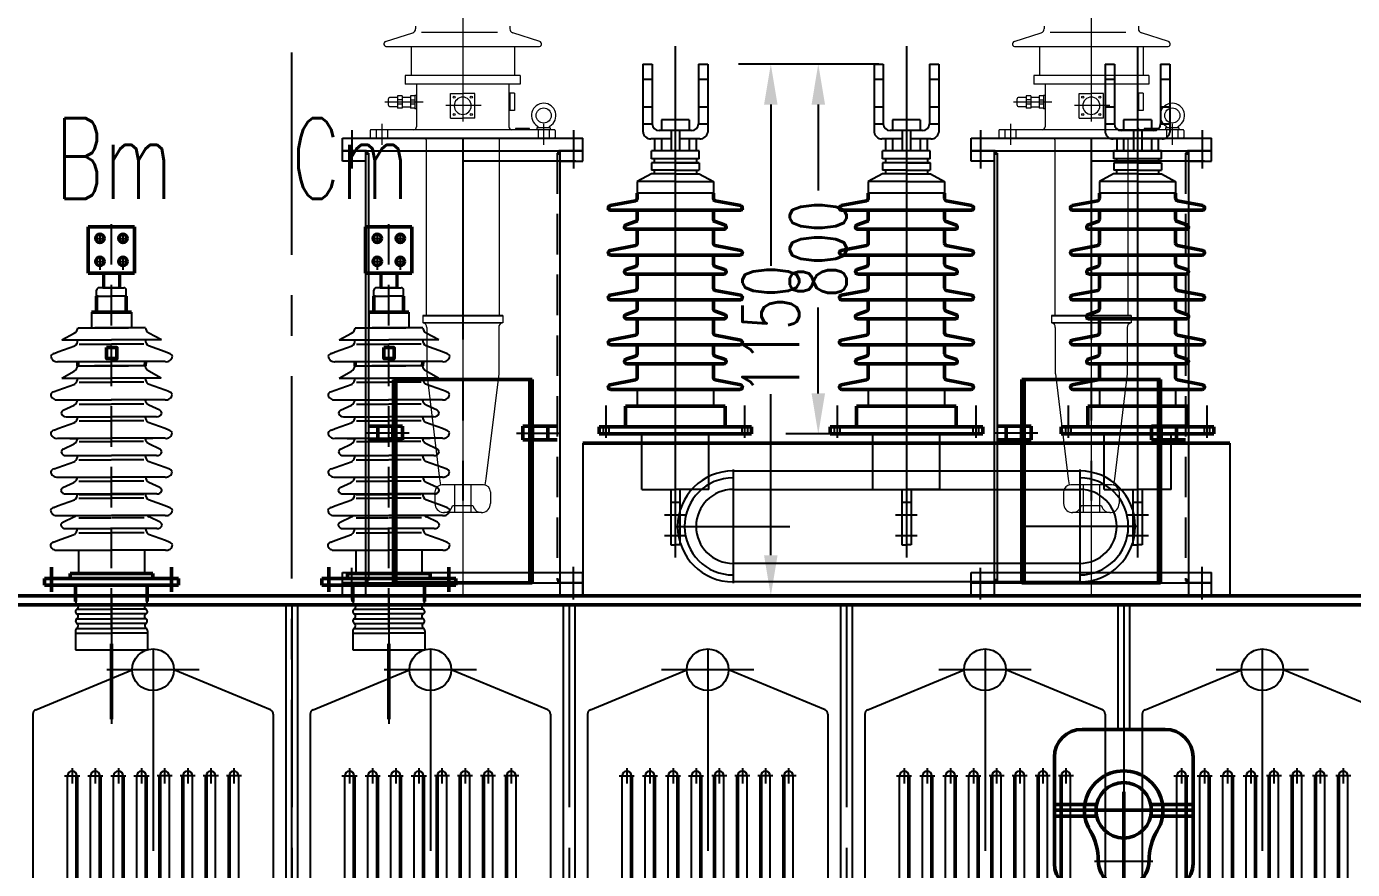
# Model space of a CAD drawing. Header units: millimetres. Extents: x -875 to 19915, y -350 to 14350.
# Drawn here: x 3316 to 6185, y 10069 to 11892 of the extents above; entities that cross this region are included whole.
import ezdxf

# ---------------------------------------------------------------- set-up
doc = ezdxf.new("R2010")
doc.units = ezdxf.units.MM
doc.header["$LTSCALE"] = 350
for name, pattern in [('CENTER', [2, 1.25, -0.25, 0.25, -0.25]), ('CENTER2', [28.575, 19.05, -3.175, 3.175, -3.175]), ('DASHED', [0.75, 0.5, -0.25]), ('DASHED2', [0.375, 0.25, -0.125])]:
    doc.linetypes.add(name, pattern=pattern)
for name, color, linetype, lineweight in [('0粗实线层', 7, 'Continuous', 50), ('1虚线层', 5, 'DASHED', 25), ('2中心线层', 1, 'CENTER', 25), ('4细实线层', 2, 'Continuous', 25), ('5文字层', 6, 'Continuous', 25), ('6标注层', 3, 'Continuous', 25)]:
    doc.layers.add(name, color=color, linetype=linetype, lineweight=lineweight)
for name, color, linetype in [('1', 5, 'DASHED2'), ('INTE_TEXT', 6, 'Continuous'), ('中心线', 1, 'CENTER2'), ('铁心', 7, 'Continuous')]:
    doc.layers.add(name, color=color, linetype=linetype)
doc.styles.add('PC_TEXTSTYLE', font='txt.shx', dxfattribs={"width": 0.67, "bigfont": 'hztxt.shx'})
doc.styles.add('TH_GBDIM', font='txt.shx', dxfattribs={"width": 0.67, "bigfont": 'hztxt.shx'})
doc.dimstyles.new('TH_GBDIM', dxfattribs={"dimscale": 35, "dimtxt": 3.5, "dimasz": 2.5, "dimexe": 2, "dimexo": 0, "dimgap": 1.5, "dimtad": 0, "dimtoh": 1, "dimdec": 1, "dimdsep": 46, "dimtxsty": 'TH_GBDIM', "dimcen": 2.5, "dimclrd": 3, "dimclre": 3, "dimclrt": 6, "dimadec": 0, "dimazin": 2, "dimtfac": 0.714286, "dimtdec": 1, "dimtmove": 0, "dimatfit": 3, "dimfxl": 0, "dimtzin": 0, "dimlwd": -1, "dimlwe": -1, "dimarcsym": 0})

# ---------------------------------------------------------------- blocks, each defined once
blk = doc.blocks.new('A$C5E7C4840')
at = {"layer": '0粗实线层'}
for p, q in [((399.1, 228.6), (5349.1, 228.6)), ((399.1, 208.6), (5349.1, 208.6))]:
    blk.add_line(p, q, dxfattribs=at)
blk = doc.blocks.new('A$C5CA576C6')
for centre in [(107.1, 1050), (157.1, 1050), (107.1, 1000), (157.1, 1000)]:
    blk.add_circle(centre, 9)
at = {"layer": '0粗实线层'}
for p, q in [((82.1, 1075), (182.1, 1075)), ((82.1, 1075), (82.1, 975)), ((182.1, 1075), (182.1, 975)), ((82.1, 975), (182.1, 975)), ((100.1, 925.2), (100.1, 890)), ((164.1, 925.2), (164.1, 890)), ((89.3, 890), (175.8, 890)), ((59.1, 774.3), (59.1, 783.4)), ((205.2, 774.3), (205.6, 783.4))]:
    blk.add_line(p, q, dxfattribs=at)
at = {"layer": '0粗实线层', "color": 1}
for p, q in [((2.1, 339), (2.1, 285.5)), ((262.1, 339), (262.1, 285.5))]:
    blk.add_line(p, q, dxfattribs=at)
at = {"layer": '0粗实线层', "color": 0}
for p, q in [((42.8, 314), (42.8, 325)), ((42.8, 325), (132.1, 325)), ((221.5, 325), (132.1, 325)), ((221.5, 314), (221.5, 325)), ((-12.9, 314), (-12.9, 300)), ((277.1, 314), (-12.9, 314)), ((-12.9, 300), (277.1, 300)), ((277.1, 300), (277.1, 314))]:
    blk.add_line(p, q, dxfattribs=at)
at = {"layer": '0粗实线层', "color": 6}
for p, q in [((54.7, 264.4), (54.7, 300)), ((209.6, 264.4), (209.6, 300))]:
    blk.add_line(p, q, dxfattribs=at)
at = {"layer": '0粗实线层', "color": 1, "linetype": 'CENTER'}
blk.add_line((132.1, 10), (132.1, 173.1), dxfattribs=at)
at = {"layer": '0粗实线层', "color": 5}
blk.add_lwpolyline([(121.7, 813.6), (143.8, 813.6), (143.8, 790), (121.7, 790)], close=True, dxfattribs=at)
at = {"layer": '1', "color": 1}
blk.add_line((132.1, 205.6), (132.1, 1124), dxfattribs=at)
at = {"layer": '2中心线层'}
for p, q in [((97.1, 1050), (117.1, 1050)), ((107.1, 1060), (107.1, 1040)), ((147.1, 1050), (167.1, 1050)), ((157.1, 1060), (157.1, 1040)), ((107.1, 1010), (107.1, 981.9)), ((157.1, 1010), (157.1, 981.9)), ((97.1, 1000), (117.1, 1000)), ((147.1, 1000), (167.1, 1000))]:
    blk.add_line(p, q, dxfattribs=at)
at = {"layer": '2中心线层', "color": 1}
blk.add_line((132.1, 280), (132.1, 0), dxfattribs=at)
at = {"layer": 'INTE_TEXT', "color": 0}
for p, q in [((113.3, 975), (113.3, 964.1)), ((113.3, 964.1), (113.3, 943.3)), ((116.6, 975), (116.6, 943.3)), ((148.1, 975), (148.1, 943.3)), ((151.2, 975), (151.2, 964.1)), ((151.2, 964.1), (151.2, 943.3)), ((100.1, 935.1), (100.1, 938)), ((100.1, 925.2), (100.1, 935.1)), ((103.4, 925.2), (100.1, 925.2)), ((103.4, 925.2), (132.1, 925.2)), ((113.3, 943.3), (105.3, 943.3)), ((113.3, 943.3), (151.2, 943.3)), ((151.2, 943.3), (113.3, 943.3)), ((160.8, 925.2), (132.1, 925.2)), ((151.2, 943.3), (158.9, 943.3)), ((160.8, 925.2), (164.1, 925.2)), ((164.1, 935.1), (164.1, 938)), ((164.1, 925.2), (164.1, 935.1)), ((89.3, 890), (89.3, 865.8)), ((89.3, 890), (89.3, 856.8)), ((175.8, 890), (175.8, 865.8)), ((175.8, 890), (175.8, 856.8)), ((25, 830.2), (51.8, 845.2)), ((59.4, 856.8), (71.7, 856.8)), ((71.7, 856.8), (132.9, 856.8)), ((89.3, 856.8), (96, 856.8)), ((132.5, 856.8), (96, 856.8)), ((193.3, 856.8), (132.1, 856.8)), ((132.5, 856.8), (169.1, 856.8)), ((175.8, 856.8), (169.1, 856.8)), ((205.6, 856.8), (193.3, 856.8)), ((240.1, 830.2), (213.2, 845.2)), ((8.3, 800.9), (16.4, 804.3)), ((16.4, 804.3), (53, 817.2)), ((25, 830.2), (132.5, 830.2)), ((62.6, 821.2), (132.5, 821.2)), ((240.1, 830.2), (132.5, 830.2)), ((202.4, 821.2), (132.5, 821.2)), ((248.6, 804.3), (212.1, 817.2)), ((256.7, 800.9), (248.6, 804.3)), ((16.4, 783.4), (58.2, 783.4)), ((58.2, 783.4), (132.5, 783.4)), ((71.7, 783.4), (132.9, 783.4)), ((193.3, 783.4), (132.1, 783.4)), ((206.9, 783.4), (132.5, 783.4)), ((205.6, 783.4), (193.3, 783.4)), ((248.6, 783.4), (206.9, 783.4)), ((24.6, 747.7), (51.4, 762.7)), ((24.6, 747.7), (132.1, 747.7)), ((59.1, 774.3), (71.3, 774.3)), ((71.3, 774.3), (132.5, 774.3)), ((88.9, 774.3), (95.6, 774.3)), ((132.1, 774.3), (95.6, 774.3)), ((192.9, 774.3), (131.8, 774.3)), ((132.1, 774.3), (168.7, 774.3)), ((239.7, 747.7), (132.1, 747.7)), ((175.4, 774.3), (168.7, 774.3)), ((205.2, 774.3), (192.9, 774.3)), ((239.7, 747.7), (212.9, 762.7)), ((7.9, 718.4), (16, 721.7)), ((16, 721.7), (52.6, 734.7)), ((62.2, 738.6), (132.1, 738.6)), ((202, 738.6), (132.1, 738.6)), ((248.2, 721.7), (211.7, 734.7)), ((256.4, 718.4), (248.2, 721.7)), ((16, 700.9), (57.8, 700.9)), ((27.5, 678.1), (51.4, 689.3)), ((41, 700.9), (57.8, 700.9)), ((42.2, 700.4), (59.1, 700.4)), ((57.8, 700.9), (132.1, 700.9)), ((59.1, 700.9), (71.3, 700.9)), ((62.2, 691.7), (132.1, 691.7)), ((71.3, 700.9), (132.5, 700.9)), ((192.9, 700.9), (131.8, 700.9)), ((206.5, 700.9), (132.1, 700.9)), ((202, 691.7), (132.1, 691.7)), ((205.2, 700.9), (192.9, 700.9)), ((222, 700.4), (205.2, 700.4)), ((223.3, 700.9), (206.5, 700.9)), ((248.2, 700.9), (206.5, 700.9)), ((236.8, 678.1), (212.9, 689.3)), ((34.5, 664.3), (132.1, 664.3)), ((229.8, 664.3), (132.1, 664.3)), ((7.9, 635.1), (16, 638.4)), ((16, 638.4), (52.6, 651.4)), ((62.2, 655.3), (132.1, 655.3)), ((202, 655.3), (132.1, 655.3)), ((248.2, 638.4), (211.7, 651.4)), ((256.4, 635.1), (248.2, 638.4)), ((16, 617.6), (57.8, 617.6)), ((27.5, 594.3), (51.4, 605.5)), ((41, 617.6), (57.8, 617.6)), ((42.2, 617.1), (59.1, 617.1)), ((57.8, 617.6), (132.1, 617.6)), ((62.5, 610.3), (132.1, 610.3)), ((206.5, 617.6), (132.1, 617.6)), ((201.8, 610.3), (132.1, 610.3)), ((222, 617.1), (205.2, 617.1)), ((223.3, 617.6), (206.5, 617.6)), ((248.2, 617.6), (206.5, 617.6)), ((236.8, 594.3), (212.9, 605.5)), ((34.5, 580.6), (132.1, 580.6)), ((229.8, 580.6), (132.1, 580.6)), ((7.9, 551.3), (16, 554.7)), ((16, 554.7), (52.6, 567.6)), ((61.7, 571.3), (131.7, 571.3)), ((202.5, 571.3), (132.5, 571.3)), ((248.2, 554.7), (211.7, 567.6)), ((256.4, 551.3), (248.2, 554.7)), ((16, 533.8), (57.8, 533.8)), ((27.1, 511), (51, 522.2)), ((41, 533.8), (57.8, 533.8)), ((57.8, 533.8), (132.1, 533.8)), ((61.8, 524.6), (131.8, 524.6)), ((206.5, 533.8), (132.1, 533.8)), ((202.4, 524.6), (132.5, 524.6)), ((223.3, 533.8), (206.5, 533.8)), ((248.2, 533.8), (206.5, 533.8)), ((237.1, 511), (213.2, 522.2)), ((34.1, 497.2), (131.8, 497.2)), ((61.9, 496), (131.8, 496)), ((61.9, 488.2), (131.8, 488.2)), ((230.1, 497.2), (132.5, 497.2)), ((202.4, 496), (132.5, 496)), ((202.4, 488.2), (132.5, 488.2)), ((7.5, 468), (15.6, 471.3)), ((15.6, 471.3), (52.2, 484.3)), ((248.6, 471.3), (212.1, 484.3)), ((256.7, 468), (248.6, 471.3)), ((15.6, 450.5), (57.4, 450.5)), ((26.8, 436.2), (50.6, 447.4)), ((40.6, 450.5), (57.4, 450.5)), ((57.4, 450.5), (131.8, 450.5)), ((61.5, 445.3), (131.4, 445.3)), ((206.9, 450.5), (132.5, 450.5)), ((202.8, 445.3), (132.9, 445.3)), ((248.6, 450.5), (206.9, 450.5)), ((223.7, 450.5), (206.9, 450.5)), ((237.5, 436.2), (213.6, 447.4)), ((15.3, 396.5), (51.8, 409.5)), ((33.8, 422.5), (131.4, 422.5)), ((61.5, 413.4), (131.4, 413.4)), ((230.5, 422.5), (132.9, 422.5)), ((202.8, 413.4), (132.9, 413.4)), ((249, 396.5), (212.4, 409.5)), ((7.1, 393.2), (15.3, 396.5)), ((15.3, 375.7), (132.1, 375.7)), ((60.9, 375.7), (60.9, 325)), ((249, 375.7), (132.1, 375.7)), ((203.4, 375.7), (203.4, 325)), ((257.1, 393.2), (249, 396.5))]:
    blk.add_line(p, q, dxfattribs=at)
at = {"layer": 'INTE_TEXT', "color": 6}
for p, q in [((57.4, 258.5), (57.4, 258.5)), ((57.4, 258.5), (132.1, 258.5)), ((206.9, 258.5), (132.1, 258.5)), ((206.9, 258.5), (206.8, 258.5)), ((57.4, 237.6), (57.2, 237.6)), ((57.2, 237.6), (132.1, 237.6)), ((57.8, 248.1), (132.1, 248.1)), ((206.5, 248.1), (132.1, 248.1)), ((207, 237.6), (132.1, 237.6)), ((206.8, 237.6), (207, 237.6)), ((54.4, 201), (54.4, 160)), ((57.1, 206.3), (132.1, 206.3)), ((57.2, 227.2), (132.1, 227.2)), ((57.8, 216.7), (132.1, 216.7)), ((207.1, 227.2), (132.1, 227.2)), ((206.4, 216.7), (132.1, 216.7)), ((207.2, 206.3), (132.1, 206.3)), ((209.9, 201), (209.9, 160)), ((54.8, 195.9), (132.1, 195.9)), ((209.5, 195.9), (132.1, 195.9)), ((54.4, 160), (209.9, 160)), ((54.4, 160), (209.9, 160))]:
    blk.add_line(p, q, dxfattribs=at)
at = {"layer": 'INTE_TEXT', "color": 0}
for centre, radius, start, end in [((105.3, 938), 5.22, 90, 180), ((158.9, 938), 5.22, 0, 90), ((44.1, 858.6), 15.5, 299.905, 353.309), ((221, 858.6), 15.5, 186.691, 240.095), ((42.8, 830.4), 16.6, 307.6318, 359.3564), ((222.2, 830.4), 16.6, 180.6436, 232.3682), ((10.2, 791.5), 9.66, 101.2874, 159.2237), ((14.1, 796.2), 13, 185.9456, 280.3119), ((251, 796.2), 13, 259.6881, 354.0544), ((254.9, 791.5), 9.66, 20.7763, 78.7126), ((43.7, 776.1), 15.5, 299.905, 353.309), ((42.4, 747.8), 16.6, 307.6318, 359.3564), ((220.6, 776.1), 15.5, 186.691, 240.095), ((221.8, 747.8), 16.6, 180.6436, 232.3682), ((9.8, 708.9), 9.66, 101.2874, 159.2237), ((254.5, 708.9), 9.66, 20.7763, 78.7126), ((13.7, 713.7), 13, 185.9456, 280.3119), ((43.7, 702.7), 15.5, 299.905, 353.309), ((220.6, 702.7), 15.5, 186.691, 240.095), ((250.6, 713.7), 13, 259.6881, 354.0544), ((31.6, 670.7), 8.42, 118.9947, 172.1608), ((33.1, 674.4), 10.2, 194.6709, 277.9511), ((42.4, 664.5), 16.6, 307.6318, 359.3564), ((221.8, 664.5), 16.6, 180.6436, 232.3682), ((231.2, 674.4), 10.2, 262.0489, 345.3291), ((232.7, 670.7), 8.42, 7.8392, 61.0053), ((9.8, 625.6), 9.66, 101.2874, 159.2237), ((254.5, 625.6), 9.66, 20.7763, 78.7126), ((13.7, 630.4), 13, 185.9456, 280.3119), ((43.7, 618.9), 15.5, 299.905, 353.309), ((220.6, 618.9), 15.5, 186.691, 240.095), ((250.6, 630.4), 13, 259.6881, 354.0544), ((31.6, 586.9), 8.42, 118.9947, 172.1608), ((33.1, 590.6), 10.2, 194.6709, 277.9511), ((42.4, 580.7), 16.6, 307.6318, 359.3564), ((221.8, 580.7), 16.6, 180.6436, 232.3682), ((231.2, 590.6), 10.2, 262.0489, 345.3291), ((232.7, 586.9), 8.42, 7.8392, 61.0053), ((9.8, 541.8), 9.66, 101.2874, 159.2237), ((13.7, 546.6), 13, 185.9456, 280.3119), ((250.6, 546.6), 13, 259.6881, 354.0544), ((254.5, 541.8), 9.66, 20.7763, 78.7126), ((43.3, 535.6), 15.5, 299.905, 353.309), ((221, 535.6), 15.5, 186.691, 240.095), ((31.2, 503.6), 8.42, 118.9947, 172.1608), ((32.7, 507.3), 10.2, 194.6709, 277.9511), ((42.1, 497.4), 16.6, 307.6318, 359.3564), ((222.2, 497.4), 16.6, 180.6436, 232.3682), ((231.5, 507.3), 10.2, 262.0489, 345.3291), ((233, 503.6), 8.42, 7.8392, 61.0053), ((9.4, 458.5), 9.66, 101.2874, 159.2237), ((13.3, 463.3), 13, 185.9456, 280.3119), ((251, 463.3), 13, 259.6881, 354.0544), ((254.9, 458.5), 9.66, 20.7763, 78.7126), ((30.8, 428.8), 8.42, 118.9947, 172.1608), ((42.9, 460.8), 15.5, 299.905, 318.0794), ((221.3, 460.8), 15.5, 221.9206, 240.095), ((233.4, 428.8), 8.42, 7.8392, 61.0053), ((32.3, 432.5), 10.2, 194.6709, 277.9511), ((41.7, 422.6), 16.6, 307.6318, 359.3564), ((222.6, 422.6), 16.6, 180.6436, 232.3682), ((231.9, 432.5), 10.2, 262.0489, 345.3291), ((9, 383.7), 9.66, 101.2874, 159.2237), ((12.9, 388.5), 13, 185.9456, 280.3119), ((251.3, 388.5), 13, 259.6881, 354.0544), ((255.2, 383.7), 9.66, 20.7763, 78.7126)]:
    blk.add_arc(centre, radius, start, end, dxfattribs=at)
at = {"layer": 'INTE_TEXT', "color": 6}
for centre, radius, start, end in [((62.9, 264.6), 8.29, 181.4292, 228.7693), ((54.7, 253.1), 5.95, 300.6874, 62.0104), ((209.6, 253.1), 5.95, 117.9896, 239.3126), ((201.3, 264.6), 8.29, 311.2307, 358.5708), ((60, 242.8), 5.68, 113.587, 240.9518), ((54.6, 232.4), 5.83, 296.6886, 63.3114), ((209.6, 232.4), 5.83, 116.6886, 243.3114), ((204.3, 242.8), 5.68, 299.0482, 66.413), ((59.2, 202), 4.8, 115.7133, 191.2056), ((60.5, 222.3), 5.9, 123.0648, 242.3964), ((54, 211.8), 6.28, 303.8325, 52.0074), ((210.3, 211.8), 6.28, 127.9926, 236.1675), ((203.8, 222.3), 5.9, 297.6036, 56.9352), ((205.1, 202), 4.8, 348.7944, 64.2867)]:
    blk.add_arc(centre, radius, start, end, dxfattribs=at)
blk = doc.blocks.new('A$C18F71DFF')
at = {"layer": '2中心线层'}
for p, q in [((123, 246), (123, 0)), ((873, 246), (873, 0)), ((0, 123), (246, 123)), ((996, 123), (750, 123))]:
    blk.add_line(p, q, dxfattribs=at)
at = {"layer": '6标注层', "color": 0}
for p, q in [((123, 243), (873, 243)), ((123, 203), (873, 203)), ((873, 43), (123, 43)), ((873, 3), (123, 3))]:
    blk.add_line(p, q, dxfattribs=at)
for centre, radius, start, end in [((123, 123), 120, 90, 270), ((873, 123), 120, 270, 90), ((123, 123), 80, 90, 270), ((873, 123), 80, 270, 90)]:
    blk.add_arc(centre, radius, start, end, dxfattribs=at)
at = {"layer": '6标注层', "color": 1}
for centre, start, end in [((123, 123), 90, 270), ((873, 123), 270, 90)]:
    blk.add_arc(centre, 105, start, end, dxfattribs=at)
blk = doc.blocks.new('A$C10506785')
at = {"layer": '0粗实线层'}
blk.add_line((-25, 330), (1375, 330), dxfattribs=at)
at = {"layer": '4细实线层'}
for p, q in [((-25, 330), (1375, 330)), ((-25, 330), (-25, 0)), ((1375, 330), (1375, 0))]:
    blk.add_line(p, q, dxfattribs=at)
blk.add_blockref('A$C18F71DFF', (177, 27))
blk = doc.blocks.new('A$C25BB58A5')
for p, q in [((75, 1062.6), (75, 915.6)), ((75, 1062.6), (95, 1062.6)), ((95, 1062.6), (95, 933.6)), ((195, 1062.6), (195, 933.6)), ((195, 1062.6), (215, 1062.6)), ((215, 1062.6), (215, 915.6)), ((95, 932.6), (75, 932.6)), ((180, 918.6), (110, 918.6)), ((115, 942), (115, 918.6)), ((175, 942), (115, 942)), ((136, 918.6), (136, 874.8)), ((154, 918.6), (154, 874.8)), ((175, 942), (175, 918.6)), ((215, 932.6), (195, 932.6)), ((136, 900.6), (92, 900.6)), ((100, 900.6), (100, 874.8)), ((115, 900.6), (115, 874.8)), ((198, 900.6), (154, 900.6)), ((175, 900.6), (175, 874.8)), ((190, 900.6), (190, 874.8)), ((93.5, 857.7), (93.5, 874.8)), ((196.6, 874.8), (93.5, 874.8)), ((196.6, 857.7), (196.6, 874.8)), ((196.6, 857.7), (93.5, 857.7)), ((196.6, 848.6), (93.5, 848.6)), ((72.5, 142.6), (72.5, 262.6)), ((217.5, 142.6), (217.5, 262.6)), ((135, 142.6), (135, 22.6)), ((155, 142.6), (155, 22.6)), ((155, 114.6), (135, 114.6))]:
    blk.add_line(p, q)
at = {"color": 1}
for p, q in [((75, 1030.1), (95, 1030.1)), ((195, 1030.1), (215, 1030.1)), ((75, 970.1), (95, 970.1)), ((195, 970.1), (215, 970.1)), ((121.5, 87.6), (168.4, 87.6)), ((121.5, 42.6), (168.4, 42.6))]:
    blk.add_line(p, q, dxfattribs=at)
at = {"color": 0}
for p, q in [((227.5, 783.6), (62.5, 783.6)), ((62.5, 783.6), (62.5, 783.6)), ((227.5, 746.4), (62.5, 746.4)), ((227.5, 649.5), (62.5, 649.5)), ((227.5, 552.6), (62.5, 552.6)), ((227.5, 455.6), (62.5, 455.6)), ((227.5, 455.6), (62.5, 455.6)), ((62.5, 358.7), (62.5, 322.6)), ((227.5, 358.7), (62.5, 358.7)), ((227.5, 358.7), (227.5, 322.6))]:
    blk.add_line(p, q, dxfattribs=at)
at = {"linetype": 'Continuous'}
for p in [(135, 22.6), (155, 22.6)]:
    blk.add_line(p, (145, 22.6), dxfattribs=at)
for centre, radius, start, end in [((110, 933.6), 15, 180, 270), ((180, 933.6), 15, 270, 0), ((91.8, 917.4), 16.8, 186.2068, 270.9459), ((198.3, 917.4), 16.8, 269.0541, 353.7932)]:
    blk.add_arc(centre, radius, start, end)
at = {"layer": '0粗实线层'}
for p, q in [((62.5, 771.8), (62.5, 783.6)), ((227.5, 771.8), (227.5, 783.6)), ((3.7, 756.3), (58.8, 767)), ((145, 746.4), (5, 746.4)), ((62.5, 726.5), (62.5, 746.4)), ((62.5, 726.5), (62.5, 746.4)), ((145, 746.4), (285.1, 746.4)), ((227.5, 726.5), (227.5, 746.4)), ((227.5, 726.5), (227.5, 746.4)), ((286.4, 756.3), (231.2, 767)), ((38.7, 715), (58.8, 721.7)), ((251.4, 715), (231.2, 721.7)), ((145, 705.1), (40, 705.1)), ((62.5, 674.9), (62.5, 705.1)), ((145, 705.1), (250.1, 705.1)), ((227.5, 674.9), (227.5, 705.1)), ((3.7, 659.3), (58.8, 670.1)), ((286.4, 659.3), (231.2, 670.1)), ((145, 649.5), (5, 649.5)), ((62.5, 629.6), (62.5, 649.5)), ((62.5, 629.6), (62.5, 649.5)), ((145, 649.5), (285.1, 649.5)), ((227.5, 629.6), (227.5, 649.5)), ((227.5, 629.6), (227.5, 649.5)), ((38.7, 618), (58.8, 624.7)), ((145, 608.2), (40, 608.2)), ((62.5, 578), (62.5, 608.2)), ((145, 608.2), (250.1, 608.2)), ((227.5, 578), (227.5, 608.2)), ((251.4, 618), (231.2, 624.7)), ((3.7, 562.4), (58.8, 573.1)), ((145, 552.6), (5, 552.6)), ((62.5, 532.6), (62.5, 552.6)), ((62.5, 532.6), (62.5, 552.6)), ((145, 552.6), (285.1, 552.6)), ((227.5, 532.6), (227.5, 552.6)), ((227.5, 532.6), (227.5, 552.6)), ((286.4, 562.4), (231.2, 573.1)), ((38.7, 521.1), (58.8, 527.8)), ((251.4, 521.1), (231.2, 527.8)), ((145, 511.3), (40, 511.3)), ((62.5, 480), (62.5, 510.3)), ((145, 511.3), (250.1, 511.3)), ((227.5, 480), (227.5, 510.3)), ((3.7, 465.5), (58.8, 476.2)), ((286.4, 465.5), (231.2, 476.2)), ((145, 455.6), (5, 455.6)), ((38.7, 424.2), (58.8, 430.9)), ((62.5, 435.7), (62.5, 455.6)), ((62.5, 435.7), (62.5, 455.6)), ((62.5, 435.7), (62.5, 455.6)), ((145, 455.6), (285.1, 455.6)), ((227.5, 435.7), (227.5, 455.6)), ((227.5, 435.7), (227.5, 455.6)), ((227.5, 435.7), (227.5, 455.6)), ((227.5, 435.7), (227.5, 455.6)), ((251.4, 424.2), (231.2, 430.9)), ((145, 414.3), (40, 414.3)), ((62.5, 383.1), (62.5, 414.3)), ((62.5, 389.2), (62.5, 414.3)), ((62.5, 383.1), (62.5, 413.3)), ((145, 414.3), (250.1, 414.3)), ((227.5, 384.1), (227.5, 414.3)), ((227.5, 384.1), (227.5, 414.3)), ((227.5, 383.1), (227.5, 413.3)), ((3.7, 368.5), (58.8, 379.3)), ((286.4, 368.5), (231.2, 379.3)), ((145, 358.7), (5, 358.7)), ((145, 358.7), (285.1, 358.7))]:
    blk.add_line(p, q, dxfattribs=at)
at = {"layer": '0粗实线层', "color": 0}
for p, q in [((145, 322.6), (37.3, 322.6)), ((37.3, 322.6), (37.3, 277.6)), ((145, 322.6), (252.8, 322.6)), ((252.8, 322.6), (252.8, 277.6)), ((-20, 262.6), (-20, 277.6)), ((-20, 277.6), (145, 277.6)), ((145, 262.6), (-20, 262.6)), ((32.3, 277.6), (145, 277.6)), ((67.5, 262.6), (145, 262.6)), ((257.8, 277.6), (145, 277.6)), ((310, 277.6), (145, 277.6)), ((222.5, 262.6), (145, 262.6)), ((145, 262.6), (310, 262.6)), ((310, 262.6), (310, 277.6))]:
    blk.add_line(p, q, dxfattribs=at)
at = {"layer": '0粗实线层', "extrusion": (0, 0, -1)}
for centre, start, end in [((-5, 751.4), 270, 75), ((-285.1, 751.4), 105, 270), ((-40, 710.1), 270, 75), ((-250.1, 710.1), 105, 270), ((-5, 654.5), 270, 75), ((-285.1, 654.5), 105, 270), ((-40, 613.2), 270, 75), ((-250.1, 613.2), 105, 270), ((-5, 557.6), 270, 75), ((-285.1, 557.6), 105, 270), ((-40, 516.3), 270, 75), ((-250.1, 516.3), 105, 270), ((-5, 460.6), 270, 75), ((-285.1, 460.6), 105, 270), ((-40, 419.3), 270, 75), ((-250.1, 419.3), 105, 270), ((-5, 363.7), 270, 75), ((-285.1, 363.7), 105, 270)]:
    blk.add_arc(centre, 5, start, end, dxfattribs=at)
at = {"layer": '0粗实线层'}
for centre, start, end in [((57.5, 771.8), 285, 0), ((232.5, 771.8), 180, 255), ((57.5, 726.5), 285, 0), ((232.5, 726.5), 180, 255), ((57.5, 674.9), 285, 0), ((232.5, 674.9), 180, 255), ((57.5, 629.6), 285, 0), ((232.5, 629.6), 180, 255), ((57.5, 578), 285, 0), ((232.5, 578), 180, 255), ((57.5, 532.6), 285, 0), ((232.5, 532.6), 180, 255), ((57.5, 481), 285, 0), ((232.5, 481), 180, 255), ((57.5, 435.7), 285, 0), ((232.5, 435.7), 180, 255), ((57.5, 384.1), 285, 0), ((232.5, 384.1), 180, 255)]:
    blk.add_arc(centre, 5, start, end, dxfattribs=at)
at = {"layer": '1虚线层', "color": 0}
for p, q in [((-11, 277.6), (-11, 262.6)), ((1, 277.6), (1, 262.6)), ((289, 277.6), (289, 262.6)), ((301, 277.6), (301, 262.6))]:
    blk.add_line(p, q, dxfattribs=at)
at = {"layer": '2中心线层', "color": 1}
for p, q in [((-5, 283.6), (-5, 256.6)), ((295, 283.6), (295, 256.6))]:
    blk.add_line(p, q, dxfattribs=at)
at = {"layer": '中心线', "linetype": 'Continuous'}
for p, q in [((145, 1101.6), (145, -5)), ((-5, 324.2), (-5, 254.4)), ((295, 324.2), (295, 254.4))]:
    blk.add_line(p, q, dxfattribs=at)
at = {"layer": '铁心', "linetype": 'Continuous'}
for p, q in [((93.5, 848.6), (93.5, 833)), ((145, 833), (93.5, 833)), ((99.4, 856.4), (99.4, 848.6)), ((99.4, 833), (99.4, 825.2)), ((145, 848.6), (196.9, 848.6)), ((145, 833), (196.6, 833)), ((190.7, 856.4), (190.7, 848.6)), ((190.7, 833), (190.7, 825.2)), ((196.6, 848.6), (196.6, 833)), ((93.2, 825.2), (62.5, 808.6)), ((145, 808.6), (62.5, 808.6)), ((62.5, 808.6), (62.5, 783.6)), ((145, 825.2), (93.2, 825.2)), ((145, 825.2), (196.9, 825.2)), ((145, 808.6), (227.5, 808.6)), ((196.9, 825.2), (227.5, 808.6)), ((227.5, 808.6), (227.5, 783.6)), ((72.5, 142.6), (145, 142.6)), ((217.5, 142.6), (145, 142.6))]:
    blk.add_line(p, q, dxfattribs=at)
blk = doc.blocks.new('A$C4D587306')
at = {"lineweight": 0}
for p, q in [((158.2, 1198.7), (216.7, 1217.7)), ((223.1, 1231.9), (223.1, 1226.4)), ((399.9, 1218.1), (235.6, 1218.1)), ((426.9, 1231.9), (426.9, 1226.4)), ((491.8, 1198.7), (433.3, 1217.7)), ((159.9, 1188), (490.1, 1188)), ((213.1, 1188), (213.1, 1125)), ((436.9, 1188), (436.9, 1125)), ((449.4, 1125), (200.6, 1125)), ((200.6, 1125), (200.6, 1106.3)), ((449.4, 1125), (449.4, 1106.3)), ((449.4, 1106.3), (200.6, 1106.3)), ((225.1, 1106.3), (225.1, 1014.3)), ((425, 1106.3), (425, 1014.3)), ((163.9, 1073.5), (163.9, 1062.3)), ((183.7, 1078), (168.4, 1078)), ((183.7, 1081), (183.7, 1054.3)), ((194.3, 1081), (183.7, 1081)), ((194.3, 1072.4), (183.7, 1072.4)), ((194.3, 1062.9), (183.7, 1062.9)), ((194.3, 1081), (194.3, 1054.3)), ((212.2, 1077.5), (194.3, 1077.5)), ((221.1, 1063.1), (212.1, 1063.3)), ((212.2, 1081), (212.2, 1054.3)), ((221.2, 1081), (212.2, 1081)), ((221.2, 1072.1), (212.2, 1072.1)), ((221.2, 1082.1), (221.2, 1053.1)), ((225.1, 1082.1), (221.2, 1082.1)), ((298.8, 1033.3), (298.9, 1086.1)), ((298.9, 1086.1), (325.3, 1086.1)), ((351.1, 1086.1), (324.7, 1086.1)), ((351.2, 1033.3), (351.1, 1086.1)), ((437.1, 1087.1), (425, 1087.1)), ((425, 1087.1), (425, 1049.5)), ((426.8, 1087.1), (426.8, 1049.5)), ((437.1, 1087.1), (437.1, 1049.5)), ((183.7, 1057.8), (168.4, 1057.8)), ((194.3, 1054.3), (183.7, 1054.3)), ((212.2, 1056.8), (194.3, 1056.8)), ((221.2, 1054.3), (212.2, 1054.3)), ((225.1, 1053.1), (221.2, 1053.1)), ((298.8, 1033.3), (325.2, 1033.3)), ((351.2, 1033.3), (324.8, 1033.3)), ((437.1, 1049.5), (425, 1049.5)), ((425, 1049.5), (425, 1049.5)), ((125, 1006), (125, 992)), ((325, 1008), (127, 1008)), ((166.1, 1008), (158.6, 1008)), ((523, 1008), (325, 1008)), ((439.4, 1010.8), (439.4, 1008)), ((469.6, 1010.8), (439.4, 1010.8)), ((469.6, 1008), (469.6, 1010.8)), ((525, 1006), (525, 992)), ((325, 990), (127, 990)), ((165.9, 990), (158.6, 990)), ((235, 990), (235, 988)), ((325, 988), (235, 988)), ((246.1, 986), (246.1, 606.1)), ((523, 990), (325, 990)), ((415, 988), (325, 988)), ((403.9, 986), (403.9, 606.1)), ((415, 990), (415, 988)), ((484.1, 990), (491.4, 990)), ((238.5, 606.1), (238.5, 590)), ((411.5, 606.1), (411.5, 590)), ((411.5, 590), (238.5, 590)), ((239.7, 590), (410.3, 590)), ((247.1, 580.2), (247.1, 480.2)), ((402.9, 580.2), (402.9, 480.2)), ((247.2, 480.2), (274.8, 252.8)), ((402.8, 480.2), (375.2, 252.8)), ((274.8, 252.8), (277.2, 240)), ((369.6, 240), (280.4, 240)), ((375.2, 252.8), (372.8, 240)), ((265, 224.6), (265, 199.2)), ((385, 224.6), (385, 199.2)), ((365.8, 180), (284.2, 180)), ((347.2, 194.3), (302.8, 194.3))]:
    blk.add_line(p, q, dxfattribs=at)
at = {"lineweight": 0, "ltscale": 2}
for p, q in [((514.5, 1011.7), (485.5, 1011.7)), ((485.5, 1011.7), (485.5, 1008)), ((514.4, 1011.7), (514.4, 1008))]:
    blk.add_line(p, q, dxfattribs=at)
at = {"color": 1, "linetype": 'CENTER'}
blk.add_line((325, 991.5), (325, 206.2), dxfattribs=at)
blk.add_line((238.5, 606.1), (411.5, 606.1))
at = {"lineweight": 0}
for centre, radius in [((306.4, 1078.5), 2.26), ((343.6, 1078.5), 2.26), ((306.4, 1040.8), 2.26), ((343.6, 1040.8), 2.26), ((500.2, 1038.7), 16.3)]:
    blk.add_circle(centre, radius, dxfattribs=at)
for centre, radius, start, end in [((213.9, 1226.4), 9.15, 288, 0), ((436.1, 1226.4), 9.15, 180, 252), ((159.9, 1193.5), 5.49, 108, 280), ((490.1, 1193.5), 5.49, 260, 72), ((168.4, 1073.5), 4.45, 90, 180), ((168.4, 1062.3), 4.45, 180, 270), ((325.3, 1059.7), 18.8, 90.2421, 269.6798), ((324.7, 1059.7), 18.8, 270.3202, 89.7579), ((500.2, 1038.7), 26.5, 300.7645, 239.2355), ((127, 1006), 2.01, 90, 180), ((218.8, 1014.3), 6.25, 270, 0), ((431.3, 1014.3), 6.25, 180, 270), ((484.3, 1012.1), 4.45, 0, 59.2355), ((516, 1012.1), 4.45, 120.7645, 180), ((523, 1006), 2.01, 0, 90), ((127, 992), 2.01, 180, 270), ((244.1, 986), 2.01, 0, 90), ((405.9, 986), 2.01, 90, 180), ((523, 992), 2.01, 270, 0), ((236.9, 580.2), 10.2, 0, 73.9426), ((413.1, 580.2), 10.2, 106.0574, 180), ((280.4, 224.6), 15.4, 90, 180), ((369.6, 224.6), 15.4, 0, 90), ((284.2, 199.2), 19.2, 180, 345.2616), ((365.8, 199.2), 19.2, 194.7384, 0)]:
    blk.add_arc(centre, radius, start, end, dxfattribs=at)
at = {"layer": '1虚线层', "lineweight": 0, "ltscale": 3}
for p, q in [((307.5, 240), (307.5, 180)), ((342.5, 240), (342.5, 180))]:
    blk.add_line(p, q, dxfattribs=at)
at = {"layer": '2中心线层', "lineweight": 0, "ltscale": 3}
for p, q in [((325, 2863.2), (325, 0)), ((239.6, 1067.6), (156.6, 1067.6)), ((364.9, 1060.5), (288.6, 1060.5)), ((138, 1008), (138, 990)), ((150, 1020.9), (150, 975.1)), ((162, 1008), (162, 990)), ((488, 1008), (488, 990)), ((500, 1020.9), (500, 975.1)), ((512, 1008), (512, 990))]:
    blk.add_line(p, q, dxfattribs=at)
blk = doc.blocks.new('A$C06CB7AE7')
for p, q in [((0, 998.1), (520, 998.1)), ((0, 970.1), (0, 998.1)), ((520, 970.1), (520, 998.1)), ((0, 948.1), (0, 970.1)), ((52, 970.1), (0, 970.1)), ((0, 970.1), (52, 970.1)), ((50, 948.1), (0, 948.1)), ((35, 970.1), (505, 970.1)), ((50, 970.1), (50, 8.1)), ((260, 970.1), (505, 970.1)), ((505, 948.1), (260, 948.1)), ((468, 970.1), (520, 970.1)), ((520, 970.1), (468, 970.1)), ((470, 970.1), (470, 8.1)), ((470, 948.1), (520, 948.1)), ((520, 948.1), (520, 970.1)), ((0, 58.1), (520, 58.1)), ((0, 30.1), (0, 58.1)), ((520, 30.1), (520, 58.1)), ((52, 36.1), (0, 36.1)), ((0, 36.1), (52, 36.1)), ((0, 8.1), (0, 30.1)), ((35, 36.1), (520, 36.1)), ((468, 36.1), (520, 36.1)), ((520, 36.1), (468, 36.1)), ((520, 8.1), (520, 30.1)), ((520, 8.1), (0, 8.1)), ((50, 8.1), (50, 8.1)), ((470, 8.1), (470, 8.1))]:
    blk.add_line(p, q)
at = {"color": 5}
blk.add_line((56, 965.1), (56, 41.1), dxfattribs=at)
at = {"layer": '0粗实线层'}
for p, q in [((56, 965.1), (50, 965.1)), ((464, 965.1), (470, 965.1)), ((109, 375.1), (107.1, 375.1)), ((109, 345.1), (109, 375.1)), ((411, 345.1), (411, 375.1)), ((411, 375.1), (412.9, 375.1)), ((107.6, 345.1), (109, 345.1)), ((412.4, 345.1), (411, 345.1)), ((56, 41.1), (50, 41.1)), ((464, 41.1), (470, 41.1))]:
    blk.add_line(p, q, dxfattribs=at)
at = {"layer": '0粗实线层', "color": 200}
for p, q in [((110, 36.1), (110, 476.1)), ((410, 476.1), (110, 476.1)), ((115, 36.1), (115, 476.1)), ((405, 36.1), (405, 476.1)), ((410, 36.1), (410, 476.1))]:
    blk.add_line(p, q, dxfattribs=at)
at = {"layer": '0粗实线层', "color": 3}
for p, q in [((107.1, 375.1), (56, 375.1)), ((76, 345.1), (76, 375.1)), ((130, 375.1), (115, 375.1)), ((130, 345.1), (130, 375.1)), ((390, 375.1), (405, 375.1)), ((390, 345.1), (390, 375.1)), ((412.9, 375.1), (464, 375.1)), ((444, 345.1), (444, 375.1)), ((107.6, 345.1), (56, 345.1)), ((130, 345.1), (115, 345.1)), ((390, 345.1), (405, 345.1)), ((412.4, 345.1), (464, 345.1))]:
    blk.add_line(p, q, dxfattribs=at)
at = {"layer": '0粗实线层', "color": 6}
blk.add_line((410, 36.1), (110, 36.1), dxfattribs=at)
at = {"layer": '1', "color": 5}
blk.add_line((464, 965.1), (464, 41.1), dxfattribs=at)
at = {"layer": '2中心线层'}
for p, q in [((20, 1015.4), (20, 932.1)), ((500, 1015.4), (500, 932.1)), ((144, 360.1), (50, 360.1)), ((376, 360.1), (470, 360.1)), ((20, 0), (20, 68.7)), ((500, 0), (500, 70.6))]:
    blk.add_line(p, q, dxfattribs=at)
blk = doc.blocks.new('A$C19BE38E9')
for p, q in [((-12.5, 34), (-12.5, -2926)), ((12.5, 34), (12.5, -2926))]:
    blk.add_line(p, q)
at = {"layer": '2中心线层'}
blk.add_line((0, 34), (0, -2926), dxfattribs=at)
blk = doc.blocks.new('A$C42D85072')
at = {"color": 0}
for p, q in [((30, 325), (210, 325)), ((210, -25), (30, -25))]:
    blk.add_line(p, q, dxfattribs=at)
at = {"color": 1}
for p, q in [((120, 190), (120, 0)), ((80, 150), (-30, 150)), ((80, 150), (270, 150))]:
    blk.add_line(p, q, dxfattribs=at)
at = {"color": 5}
for p, q in [((-30, 162.5), (60.2, 162.5)), ((270, 162.5), (179.8, 162.5)), ((-30, 137.5), (61.3, 137.5)), ((270, 137.5), (178.7, 137.5))]:
    blk.add_line(p, q, dxfattribs=at)
at = {"color": 6}
for p, q in [((60.2, 162.5), (61.3, 162.5)), ((179.8, 162.5), (178.7, 162.5))]:
    blk.add_line(p, q, dxfattribs=at)
at = {"color": 5}
blk.add_circle((120, 150), 60, dxfattribs=at)
at = {"color": 0}
for centre, start, end in [((30, 265), 90, 180), ((210, 265), 0, 90), ((30, 35), 180, 270), ((210, 35), 270, 0)]:
    blk.add_arc(centre, 60, start, end, dxfattribs=at)
at = {"layer": '0粗实线层', "color": 0}
for p, q in [((-30, 265), (-30, 35)), ((270, 35), (270, 265))]:
    blk.add_line(p, q, dxfattribs=at)
at = {"layer": '0粗实线层'}
for centre, radius, start, end in [((120, 150), 85, 328.5963, 211.4037), ((-55, 43.2), 120, 358.9582, 31.4037), ((295, 43.2), 120, 148.5963, 181.0418), ((120, 40), 55, 178.9582, 1.0418)]:
    blk.add_arc(centre, radius, start, end, dxfattribs=at)
at = {"layer": '2中心线层'}
for p, q in [((120, 213), (120, 1.1)), ((57, 150), (183, 150)), ((57, 40), (183, 40))]:
    blk.add_line(p, q, dxfattribs=at)
blk = doc.blocks.new('1')
for p, q in [((5399.2, 9227.8), (5608, 9314.6)), ((5906.9, 9227.8), (5698, 9314.6)), ((5393, 9218.5), (5393, 6871.5)), ((5913, 9218.5), (5913, 6871.5)), ((5467.7, 7005), (5467.7, 9085.1)), ((5517.7, 7005), (5517.7, 9085.1)), ((5567.7, 7005), (5567.7, 9085.1)), ((5617.7, 7005), (5617.7, 9085.1)), ((5688.3, 7005), (5688.3, 9085.1)), ((5738.3, 7005), (5738.3, 9085.1)), ((5788.3, 7005), (5788.3, 9085.1)), ((5838.3, 7005), (5838.3, 9085.1))]:
    blk.add_line(p, q)
blk.add_circle((5653, 9314.6), 45)
for centre, radius, start, end in [((5403, 9218.5), 10, 112.5804, 180), ((5903, 9218.5), 10, 0, 67.4196), ((5478, 9085.1), 10.3, 0, 180), ((5528, 9085.1), 10.3, 0, 180), ((5578, 9085.1), 10.3, 0, 180), ((5628, 9085.1), 10.3, 0, 180), ((5678, 9085.1), 10.3, 0, 180), ((5728, 9085.1), 10.3, 0, 180), ((5778, 9085.1), 10.3, 0, 180), ((5828, 9085.1), 10.3, 0, 180)]:
    blk.add_arc(centre, radius, start, end)
at = {"layer": '0粗实线层'}
for p, q in [((5488.3, 9085.1), (5488.3, 7005)), ((5538.3, 9085.1), (5538.3, 7005)), ((5588.3, 9085.1), (5588.3, 7005)), ((5638.3, 9085.1), (5638.3, 7005)), ((5667.7, 9085.1), (5667.7, 7005)), ((5717.7, 9085.1), (5717.7, 7005)), ((5767.7, 9085.1), (5767.7, 7005)), ((5817.7, 9085.1), (5817.7, 7005))]:
    blk.add_line(p, q, dxfattribs=at)
at = {"layer": '2中心线层'}
for p, q in [((5653, 9360.8), (5653, 6740.3)), ((5753, 9314.6), (5553, 9314.6)), ((5478, 9101.4), (5478, 9068.7)), ((5528, 9101.4), (5528, 9068.7)), ((5578, 9101.4), (5578, 9068.7)), ((5628, 9101.4), (5628, 9068.7)), ((5678, 9101.4), (5678, 9068.7)), ((5728, 9101.4), (5728, 9068.7)), ((5778, 9101.4), (5778, 9068.7)), ((5828, 9101.4), (5828, 9068.7)), ((5461.7, 9085.1), (5494.3, 9085.1)), ((5511.7, 9085.1), (5544.3, 9085.1)), ((5561.7, 9085.1), (5594.3, 9085.1)), ((5611.7, 9085.1), (5644.3, 9085.1)), ((5694.3, 9085.1), (5661.7, 9085.1)), ((5744.3, 9085.1), (5711.7, 9085.1)), ((5794.3, 9085.1), (5761.7, 9085.1)), ((5844.3, 9085.1), (5811.7, 9085.1))]:
    blk.add_line(p, q, dxfattribs=at)
blk = doc.blocks.new('*D122')
at = {"color": 3}
for p, q in [((5159.7, 11811.3), (4958.9, 11811.3)), ((5028.9, 11723.8), (5028.9, 11537.7)), ((5028.9, 11098.8), (5028.9, 11284.9)), ((5137.2, 11011.3), (4958.9, 11011.3))]:
    blk.add_line(p, q, dxfattribs=at)
for points in [[(5014.4, 11723.8), (5043.5, 11723.8), (5028.9, 11811.3)], [(5014.4, 11098.8), (5043.5, 11098.8), (5028.9, 11011.3)]]:
    blk.add_solid(points, dxfattribs=at)
at = {"layer": 'Defpoints', "color": 0}
for p in [(5159.7, 11811.3), (5028.9, 11011.3), (5137.2, 11011.3)]:
    blk.add_point(p, dxfattribs=at)
at = {"color": 6, "insert": (5028.9, 11411.3), "char_height": 122.5, "attachment_point": 5, "rotation": 90, "style": 'TH_GBDIM'}
blk.add_mtext('800', dxfattribs=at)
blk = doc.blocks.new('*D123')
at = {"color": 3}
for p, q in [((5159.7, 11811.3), (4856.2, 11811.3)), ((4926.2, 11723.8), (4926.2, 11375)), ((4926.2, 10748.8), (4926.2, 11097.6)), ((4986.7, 10661.3), (4856.2, 10661.3))]:
    blk.add_line(p, q, dxfattribs=at)
for points in [[(4911.6, 11723.8), (4940.8, 11723.8), (4926.2, 11811.3)], [(4911.6, 10748.8), (4940.8, 10748.8), (4926.2, 10661.3)]]:
    blk.add_solid(points, dxfattribs=at)
at = {"layer": 'Defpoints', "color": 0}
for p in [(5159.7, 11811.3), (4926.2, 10661.3), (4986.7, 10661.3)]:
    blk.add_point(p, dxfattribs=at)
at = {"color": 6, "insert": (4926.2, 11236.3), "char_height": 122.5, "attachment_point": 5, "rotation": 90, "style": 'TH_GBDIM'}
blk.add_mtext('1150', dxfattribs=at)

msp = doc.modelspace()

# ---------------------------------------------------------------- linework, layer by layer
for p, q in [((5677.16, 10641.31), (5677.16, 10372.32)), ((5702.16, 10641.31), (5702.16, 10372.32))]:
    msp.add_line(p, q)
at = {"layer": '2中心线层'}
for p, q in [((3889.66, 7198.65), (3889.66, 11891.76)), ((5689.66, 10641.31), (5689.66, 7996.31))]:
    msp.add_line(p, q, dxfattribs=at)

# ---------------------------------------------------------------- block references
for name, p in [('A$C4D587306', (3934.66, 10661.31)), ('A$C4D587306', (5294.66, 10661.31)), ('A$C25BB58A5', (4574.62, 10748.74)), ('A$C25BB58A5', (5074.62, 10748.74)), ('A$C25BB58A5', (5574.62, 10748.74)), ('A$C06CB7AE7', (3999.66, 10653.18)), ('A$C06CB7AE7', (5359.66, 10653.18)), ('A$C10506785', (4544.66, 10661.31)), ('A$C5E7C4840', (790.59, 10432.75)), ('A$C19BE38E9', (3889.66, 10607.31)), ('A$C19BE38E9', (4489.66, 10607.31))]:
    msp.add_blockref(name, p)
at = {"xscale": -1}
msp.add_blockref('A$C5E7C4840', (6988.74, 10432.75), dxfattribs=at)
at = {"xscale": -1, "rotation": 1.18194288756257e-05}
msp.add_blockref('A$C19BE38E9', (5089.66, 10607.31), dxfattribs=at)
at = {"layer": '0粗实线层'}
for name, p in [('A$C5CA576C6', (3367.53, 10384.31)), ('A$C5CA576C6', (3967.53, 10384.31)), ('A$C42D85072', (5569.66, 10047.32))]:
    msp.add_blockref(name, p, dxfattribs=at)
at = {"layer": '4细实线层'}
for p in [(-2063.37, 1186.63), (-1463.37, 1186.63), (-863.37, 1186.63), (-263.37, 1186.63), (336.63, 1186.63)]:
    msp.add_blockref('1', p, dxfattribs=at)

# ---------------------------------------------------------------- texts
at = {"layer": '5文字层', "style": 'PC_TEXTSTYLE', "width": 0.667}
for s, p in [('Bm', (3378.22, 11519.57)), ('Cm', (3889.66, 11519.57))]:
    msp.add_text(s, height=175, dxfattribs=at).set_placement(p)

# ---------------------------------------------------------------- dimensions: what is measured, and where the dimension line sits
for base, p2, picture, middle in [((4926.23, 10661.31), (4986.71, 10661.31), '*D123', (4926.23, 11236.31)), ((5028.94, 11011.31), (5137.16, 11011.31), '*D122', (5028.94, 11411.31))]:
    dim = msp.add_linear_dim(base=base, p1=(5159.66, 11811.31), p2=p2, angle=90, dimstyle='TH_GBDIM')
    dim.commit()
    dim.dimension.update_dxf_attribs({"geometry": picture, "text_midpoint": middle})

doc.saveas('drawing.dxf')
